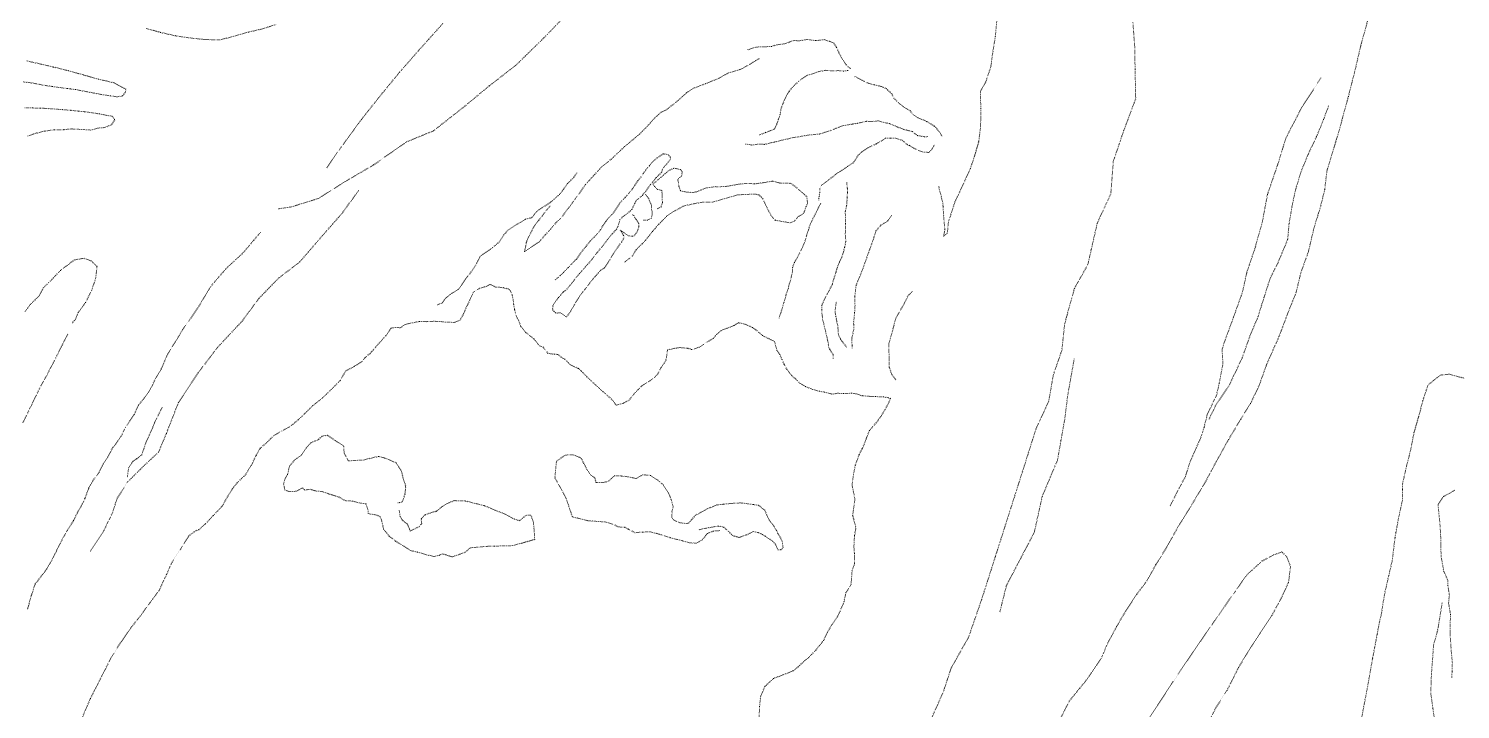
# Model space of a CAD drawing. Extents: x 682410 to 689460, y 7661803 to 7669124.
# Drawn here: x 685195.7 to 685612.5, y 7664914.5 to 7665112.6 of the extents above; entities that cross this region are included whole.
import ezdxf

# ---------------------------------------------------------------- set-up
doc = ezdxf.new("R2010")
doc.units = 0
doc.header["$MEASUREMENT"] = 0
doc.linetypes.add('DOT', pattern=[0.25, 0, -0.25])
doc.layers.add('02 TOE_Line', color=1, linetype='DOT', lineweight=20)

msp = doc.modelspace()

# ---------------------------------------------------------------- linework, layer by layer
at = {"layer": '02 TOE_Line'}
for points in [[(685495.46, 7664910.65, 4163.35), (685498.63, 7664916.93, 4163.14), (685503.72, 7664923.18, 4162.58), (685508, 7664929.46, 4162.13), (685509.69, 7664933.54, 4162.05), (685512.41, 7664938.62, 4161.7), (685514.9, 7664942.89, 4161.44), (685518.31, 7664948.06, 4161.14), (685521.22, 7664951.9, 4160.89), (685523.84, 7664956.67, 4160.46), (685526.69, 7664961.2, 4160.3), (685530.3, 7664967.63, 4160.15), (685534.19, 7664973.93, 4159.83), (685538.22, 7664980.61, 4159.46), (685541.38, 7664986.57, 4159.26), (685545.02, 7664993.08, 4159.03), (685548.56, 7664998.98, 4158.96), (685551.37, 7665003.51, 4158.84), (685553.86, 7665008.67, 4158.84), (685556.07, 7665014.88, 4158.86), (685559.73, 7665023.11, 4158.74), (685562.58, 7665030.71, 4158.8), (685564.61, 7665035.67, 4158.77), (685566.09, 7665041.77, 4158.86), (685568.21, 7665047.6, 4158.93), (685569.87, 7665054.67, 4159.01), (685571.79, 7665060.9, 4159.12), (685572.98, 7665065.76, 4159.26), (685573.62, 7665071.27, 4159.33), (685574.75, 7665074.86, 4159.33), (685577.26, 7665083.28, 4159.42), (685579.86, 7665092.86, 4159.5), (685581.67, 7665099.91, 4159.57), (685583.43, 7665107.46, 4159.68), (685587.41, 7665122.06, 4159.79)], [(685229.95, 7665112.66, 4190.45), (685234.15, 7665111.49, 4190.16), (685238.46, 7665110.5, 4189.88), (685242.71, 7665109.88, 4189.54), (685247.07, 7665109.41, 4189.11), (685251.41, 7665109.32, 4188.85), (685255.48, 7665110.37, 4188.46), (685259.7, 7665111.58, 4188.07), (685263.73, 7665112.51, 4187.74), (685267.89, 7665113.84, 4187.34)], [(685268.42, 7665060.15, 4188.67), (685272.26, 7665060.74, 4188.62), (685279.98, 7665063.14, 4188.7), (685287.86, 7665068.08, 4189.13), (685296.2, 7665072.98, 4189.62), (685305.74, 7665079.64, 4190.2), (685313.56, 7665082.86, 4190.82), (685322.69, 7665090.04, 4190.87), (685329.88, 7665095.99, 4191.11), (685337.64, 7665102.02, 4191.72), (685345.69, 7665109.89, 4191.7), (685352, 7665116.4, 4191.61)], [(685316.28, 7665114.07, 4184.67), (685309.3, 7665106.3, 4185.51), (685303.62, 7665099.81, 4185.99), (685297.67, 7665092.57, 4186.61), (685292.53, 7665086.07, 4187.23), (685289.83, 7665082.37, 4187.53), (685286.76, 7665078.23, 4187.56), (685282.44, 7665071.96, 4188.08)], [(685517.16, 7665114.33, 4185.69), (685517.66, 7665107.41, 4185.41), (685517.79, 7665100.57, 4184.88), (685517.96, 7665092.19, 4184.3), (685514.45, 7665082.82, 4185.06), (685511.44, 7665073.95, 4184.76), (685510.72, 7665064.56, 4184.54), (685506.74, 7665055.88, 4185.02), (685504.02, 7665043.92, 4184.46), (685500.11, 7665036.96, 4184.63), (685497.28, 7665026.69, 4183.65), (685496.47, 7665019.02, 4183.43), (685493.97, 7665011.78, 4182.82), (685492.65, 7665004.16, 4182.54), (685488.94, 7664996.15, 4182.64), (685485.51, 7664985.29, 4182.81), (685480.68, 7664970.16, 4182.54), (685477.13, 7664959.02, 4182.89), (685473.15, 7664946.6, 4183), (685469.33, 7664935.54, 4183.98), (685464.24, 7664926.53, 4183.64), (685461.95, 7664919.56, 4182.95), (685457.4, 7664909.44, 4183.04)], [(685477.51, 7665114.72, 4211.11), (685477.09, 7665110.3, 4210.68), (685476.2, 7665104.65, 4210.89), (685475.82, 7665101.6, 4210.98), (685474.29, 7665097.02, 4210.97), (685472.76, 7665094.36, 4211.48), (685472.87, 7665089.33, 4211.58), (685472.82, 7665083.98, 4211.25), (685472.26, 7665079.68, 4211.23), (685471, 7665075.34, 4211.11), (685469.81, 7665071.77, 4210.98), (685465.31, 7665062.05, 4211.78), (685463.44, 7665056.32, 4211.72), (685463.14, 7665053.14, 4210.94), (685462.05, 7665052.21, 4211.35), (685462.42, 7665054.12, 4210.77), (685462.09, 7665057.64, 4211.76), (685461.83, 7665061.84, 4211.74), (685460.62, 7665066.63, 4212.38)], [(685405.09, 7665106.46, 4213.3), (685407.48, 7665107.22, 4213.62), (685410.08, 7665107.32, 4213.39), (685411.96, 7665107.4, 4213.19), (685413.29, 7665107.84, 4213.21), (685416.03, 7665108.23, 4213.23), (685417.15, 7665108.69, 4213.63), (685418.41, 7665109.13, 4213.9), (685420.06, 7665109.04, 4213.66), (685422.21, 7665109.44, 4213.25), (685424.82, 7665109.09, 4211.81), (685427.29, 7665109.4, 4211.83), (685428.71, 7665108.93, 4211.99), (685430.02, 7665108.43, 4212.58), (685430.91, 7665107.08, 4213.15), (685431.58, 7665105.57, 4213.39), (685432.27, 7665104.24, 4213.16), (685433.69, 7665102.04, 4212.15), (685434.54, 7665101.21, 4212.1), (685435.14, 7665100.89, 4212.16)], [(685194.19, 7665097.09, 4193.39), (685196.34, 7665096.84, 4193.16), (685198.43, 7665096.45, 4193), (685200.53, 7665096.05, 4192.84), (685202.7, 7665095.74, 4192.64), (685204.88, 7665095.43, 4192.43), (685207.17, 7665095.14, 4192.21), (685209.47, 7665094.85, 4191.99), (685211.51, 7665094.46, 4191.76), (685213.55, 7665094.06, 4191.53), (685215.58, 7665093.68, 4191.24), (685217.62, 7665093.3, 4190.95), (685219.6, 7665093.03, 4190.71), (685221.58, 7665092.76, 4190.48), (685223.04, 7665093.01, 4190.44), (685223.82, 7665093.98, 4190.49), (685224.05, 7665094.98, 4190.34), (685223.16, 7665095.43, 4190.41), (685222.23, 7665095.93, 4190.48), (685220.41, 7665096.87, 4190.62), (685218.23, 7665097.38, 4190.75), (685216.04, 7665097.89, 4190.88), (685213.87, 7665098.5, 4191), (685211.7, 7665099.11, 4191.12), (685209.46, 7665099.73, 4191.23), (685207.22, 7665100.36, 4191.35), (685205.11, 7665100.89, 4191.4), (685202.99, 7665101.42, 4191.45), (685200.98, 7665101.88, 4191.5), (685198.97, 7665102.35, 4191.55), (685196.99, 7665102.79, 4191.52), (685195.02, 7665103.24, 4191.49)], [(685347.54, 7665060.98, 4213.61), (685346.2, 7665059.42, 4213.45), (685345.17, 7665058.05, 4213.33), (685344.11, 7665056.72, 4213.02), (685342.83, 7665055.02, 4212.71), (685341.86, 7665053.13, 4212.32), (685341.03, 7665051.65, 4212.09), (685340.59, 7665050.31, 4211.89), (685340.22, 7665048.28, 4211.92), (685340.02, 7665047.65, 4211.9), (685344.38, 7665050.6, 4212.41), (685346.09, 7665052.57, 4212.84), (685348.25, 7665054.9, 4213.18), (685349.14, 7665056.07, 4213.23), (685350.69, 7665057.5, 4213.32), (685354.85, 7665063.05, 4213.5), (685357.84, 7665067.24, 4213.49), (685360.59, 7665070.28, 4213.73), (685362.49, 7665072.33, 4214.07), (685365.34, 7665074.63, 4214.29), (685369.16, 7665078.25, 4214.2), (685371.88, 7665080.48, 4214.28), (685373.56, 7665081.93, 4214.47), (685375.84, 7665084.22, 4214.71), (685377.94, 7665086.55, 4214.86), (685379.82, 7665088.28, 4214.96), (685381.3, 7665088.94, 4215.43), (685384.25, 7665091.26, 4215.21), (685387.23, 7665093.91, 4214.8), (685389.35, 7665095.28, 4214.85), (685392.87, 7665096.61, 4214.84), (685396.09, 7665097.89, 4214.82), (685399.47, 7665099.71, 4214.61), (685401.84, 7665100.4, 4214.59), (685403.51, 7665100.98, 4214.62), (685405.12, 7665101.93, 4214.51), (685407.37, 7665103.29, 4214.45), (685408.57, 7665104, 4214.54)], [(685408.46, 7665081.67, 4215.76), (685410.33, 7665082.4, 4215.77), (685411.78, 7665082.95, 4215.7), (685412.89, 7665083.42, 4215.63), (685413.53, 7665084.93, 4215.55), (685413.91, 7665086.06, 4215.45), (685414.45, 7665087.63, 4215.47), (685414.76, 7665089.42, 4215.38), (685415.34, 7665090.91, 4215.46), (685416.3, 7665093.02, 4215.47), (685417.13, 7665094.42, 4215.39), (685418.3, 7665095.8, 4215.32), (685419.87, 7665097.26, 4215.28), (685421.29, 7665098.29, 4215.19), (685422.47, 7665099.04, 4215.06), (685424.52, 7665099.67, 4214.82), (685425.53, 7665100.05, 4214.73), (685427.6, 7665100.46, 4214.64), (685429.34, 7665100.33, 4214.25), (685431.38, 7665100.37, 4213.92), (685432.91, 7665100.23, 4213.26), (685434.18, 7665100.43, 4212.57), (685434.5, 7665100.32, 4212.49)], [(685436.25, 7665098.64, 4213.21), (685440.07, 7665096.69, 4213.09), (685441.95, 7665096.22, 4212.32), (685443.96, 7665095.75, 4211.85), (685445.35, 7665095.13, 4212.02), (685446.95, 7665093.63, 4212.43), (685447.6, 7665092.33, 4213.05), (685449.13, 7665090.79, 4214.05), (685450.37, 7665089.84, 4213.87), (685452.34, 7665088.68, 4213.81), (685453.2, 7665087.54, 4214.12), (685454.67, 7665086.59, 4213.99), (685456.06, 7665086.06, 4213.52), (685457.13, 7665085.56, 4213.39), (685459.44, 7665084.18, 4212.91), (685460.09, 7665083.45, 4213.24), (685461.09, 7665082.12, 4213.18), (685461.65, 7665081.17, 4213.19)], [(685571.86, 7665098.24, 4161.33), (685566.31, 7665089.7, 4161.57), (685561.67, 7665080.75, 4162.01), (685559.31, 7665073.09, 4161.76), (685556.31, 7665064.34, 4161.08), (685554.85, 7665056.49, 4160.83), (685552.72, 7665048.83, 4160.54), (685550.24, 7665041.48, 4160.17), (685549.08, 7665036.07, 4159.89), (685546.39, 7665028.5, 4159.76), (685543.97, 7665021.93, 4160.27), (685543.11, 7665019.33, 4160.55), (685543.34, 7665015.01, 4159.93), (685542.25, 7665009.32, 4159.74), (685541.49, 7665005.96, 4159.08), (685538.8, 7665000.33, 4159.66), (685537.84, 7664996.5, 4160.35), (685536.96, 7664993.72, 4160.61), (685533.77, 7664986.49, 4161.22), (685532.41, 7664982.22, 4162.03), (685530.42, 7664978.53, 4162.09), (685527.97, 7664973.69, 4162.11)], [(685194.64, 7665089.53, 4193.32), (685196.93, 7665089.5, 4193.12), (685199.21, 7665089.47, 4192.92), (685201.3, 7665089.33, 4192.72), (685203.38, 7665089.2, 4192.51), (685205.68, 7665089.01, 4192.25), (685207.98, 7665088.82, 4191.99), (685210.2, 7665088.59, 4191.69), (685212.41, 7665088.37, 4191.39), (685214.4, 7665088.07, 4191.11), (685216.39, 7665087.77, 4190.83), (685218.42, 7665087.37, 4190.52), (685220.14, 7665087.1, 4190.21), (685220.81, 7665086.03, 4190.1), (685219.85, 7665084.63, 4190.12), (685217.87, 7665083.8, 4189.97), (685215.89, 7665083.66, 4189.99), (685213.84, 7665083.08, 4190), (685211.68, 7665083.22, 4190.23), (685209.91, 7665083.31, 4190.18), (685208.14, 7665083.4, 4190.13), (685205.84, 7665083.18, 4190.17), (685203.28, 7665083.17, 4190.34), (685200.57, 7665082.81, 4190.42), (685197.95, 7665082.17, 4190.46), (685195.28, 7665081.3, 4190.55)], [(685574.11, 7665090.15, 4160.07), (685572.64, 7665086.13, 4159.94), (685570.57, 7665081.13, 4160.09), (685568.15, 7665076, 4160.22), (685565.91, 7665070.57, 4160.51), (685564.45, 7665065.53, 4160.41), (685563.58, 7665061.55, 4159.65), (685562.61, 7665055.92, 4159.58), (685562.19, 7665051.22, 4159.63), (685559.32, 7665044.38, 4159.42), (685557.13, 7665040.01, 4159.58), (685555.27, 7665034.24, 4159.58), (685553.54, 7665028.69, 4159.29), (685551.38, 7665023.61, 4159.36), (685548.9, 7665016.71, 4159.45), (685545.09, 7665008.63, 4160.03), (685541.3, 7665003.15, 4159.07), (685539.32, 7664998.91, 4159.75)], [(685404.38, 7665079.01, 4215.7), (685406.16, 7665078.73, 4215.7), (685407.98, 7665078.95, 4215.58), (685409.94, 7665078.92, 4215.53), (685412.84, 7665079.6, 4215.72), (685415.11, 7665080.15, 4215.98), (685418.24, 7665080.88, 4216.24), (685419.94, 7665081.13, 4216.53), (685422.67, 7665081.63, 4216.72), (685426.02, 7665081.94, 4216.97), (685427.61, 7665082.48, 4217.07), (685428.59, 7665082.72, 4217.09), (685430.69, 7665083.56, 4217.11), (685432.59, 7665084.3, 4217.18), (685435.5, 7665084.83, 4217.24), (685437.12, 7665085.06, 4217.12), (685439.71, 7665085.65, 4216.96), (685441.04, 7665085.52, 4216.82), (685442.99, 7665085.76, 4216.65), (685445.07, 7665085.21, 4216.32), (685446.3, 7665084.96, 4215.98), (685448.72, 7665083.93, 4215.54), (685450.45, 7665083.28, 4215.38), (685452.97, 7665082.61, 4215.03), (685454.47, 7665081.45, 4214.62), (685455.39, 7665081.34, 4214.39), (685456.58, 7665081.06, 4214.34), (685457.55, 7665081.21, 4214.28)], [(685459.43, 7665078.92, 4213.86), (685458.75, 7665077.62, 4214.01), (685457.76, 7665076.57, 4214.03), (685456.01, 7665076.7, 4214.21), (685454.7, 7665077.1, 4214.46), (685453.42, 7665077.85, 4214.68), (685451.99, 7665078.61, 4214.96), (685451.41, 7665078.86, 4215.13), (685450.05, 7665080.07, 4215.49), (685448.04, 7665080.72, 4215.73), (685445.11, 7665080.73, 4216.26), (685443.82, 7665079.85, 4216.45), (685442.45, 7665079.04, 4216.49), (685440.28, 7665078.05, 4216.75), (685438.03, 7665076.58, 4216.77), (685437.04, 7665075.58, 4217.18), (685436.41, 7665074.43, 4217.39), (685435.7, 7665073.54, 4217.2), (685434.05, 7665072.5, 4216.95), (685432.93, 7665071.63, 4216.96), (685431.25, 7665070.67, 4216.99), (685429.34, 7665069.13, 4216.83), (685428.51, 7665068.54, 4216.81), (685427.63, 7665067.88, 4216.79), (685426.71, 7665067.2, 4216.85), (685426.03, 7665066.09, 4217.01), (685426.02, 7665064.89, 4217.43), (685425.79, 7665063.74, 4217.28), (685425.75, 7665063.12, 4217.2), (685425.73, 7665062.44, 4217.19)], [(685349.03, 7665039.53, 4210.55), (685350.58, 7665040.82, 4210.72), (685351.47, 7665041.72, 4210.83), (685352.84, 7665043.12, 4210.97), (685353.51, 7665043.84, 4211.15), (685354.59, 7665044.98, 4211.32), (685355.21, 7665045.54, 4211.45), (685356.63, 7665047.59, 4211.71), (685358.03, 7665049.31, 4211.98), (685359.23, 7665050.84, 4212.1), (685360.3, 7665051.91, 4212.32), (685361.46, 7665053.13, 4212.51), (685362.24, 7665054.19, 4212.59), (685362.88, 7665055.25, 4212.72), (685363.72, 7665056.51, 4212.82), (685364.41, 7665057.4, 4212.86), (685365.89, 7665058.9, 4212.99), (685367.83, 7665061.87, 4213.19), (685369.39, 7665063.54, 4213.32), (685370.33, 7665064.53, 4213.44), (685371.52, 7665066.02, 4213.43), (685372.19, 7665067.05, 4213.53), (685373.05, 7665068.28, 4213.63), (685374.09, 7665069.62, 4213.62), (685374.63, 7665070.47, 4213.69), (685375.42, 7665071.54, 4213.75), (685376.44, 7665072.72, 4213.76), (685377.49, 7665074, 4213.84), (685378.83, 7665075.11, 4213.97), (685380.5, 7665076.19, 4214.07), (685381.85, 7665075.89, 4214.19), (685382.4, 7665075.4, 4214.25), (685382.57, 7665074.73, 4214.25), (685381.94, 7665073.8, 4214.21), (685380.18, 7665071.71, 4214.36), (685380.03, 7665070.84, 4214.4), (685378.38, 7665069.23, 4214.48), (685377.5, 7665068.11, 4214.5), (685376.67, 7665067.1, 4214.37), (685375.34, 7665065.3, 4214.21), (685374.36, 7665064.08, 4214.18), (685372.43, 7665062.42, 4213.93), (685372.13, 7665061.66, 4213.81), (685371.29, 7665059.94, 4213.35), (685370.26, 7665059.01, 4213.19), (685368.59, 7665057.81, 4213.51), (685367.83, 7665056.92, 4213.55), (685367.25, 7665054.99, 4212.89), (685366.84, 7665054.23, 4212.69), (685365.57, 7665052.83, 4212.56), (685364.94, 7665052.2, 4212.5), (685362.98, 7665049.54, 4212.18), (685361.2, 7665047.44, 4211.82), (685360.16, 7665046.09, 4211.65), (685359.08, 7665044.7, 4211.37), (685357.92, 7665043.44, 4211.26), (685357.08, 7665042.44, 4211.12), (685356, 7665041.23, 4210.96), (685355.14, 7665040.2, 4210.86), (685354.02, 7665038.77, 4210.68), (685352.33, 7665036.71, 4210.45), (685351.42, 7665036.03, 4210.41), (685349.92, 7665034.31, 4210.41), (685348.36, 7665032.07, 4210.59), (685348.23, 7665030.73, 4210.59), (685349.2, 7665029.81, 4210.7), (685350.53, 7665029.92, 4210.42), (685351.11, 7665029.54, 4210.35), (685352.24, 7665028.69, 4210.47), (685353.23, 7665029.91, 4210.41), (685354.76, 7665032.57, 4210.2), (685356.2, 7665034.89, 4210.37), (685357.62, 7665036.68, 4210.55), (685359.64, 7665039.3, 4210.87), (685360.69, 7665040.54, 4211.05), (685362.35, 7665042.4, 4211.3), (685363.39, 7665042.96, 4211.59), (685364.9, 7665045.36, 4211.8), (685366.02, 7665047.3, 4211.98), (685367.63, 7665049.6, 4212.22), (685368.32, 7665050.42, 4212.32), (685369.11, 7665051.97, 4212.5), (685368.85, 7665052.39, 4212.55), (685368.27, 7665053.56, 4212.64), (685367.93, 7665053.94, 4212.67), (685370.27, 7665052.28, 4213.05), (685371.54, 7665052.21, 4213.51), (685371.85, 7665052.19, 4213.58), (685372.86, 7665053.49, 4213.61), (685373.37, 7665055, 4213.28), (685373.34, 7665055.86, 4213.15), (685373.02, 7665056.37, 4213.11), (685372.53, 7665057.08, 4213.09), (685371.9, 7665058.13, 4213.1), (685371.85, 7665058.25, 4213.09), (685371.24, 7665058.48, 4213.1)], [(685378.75, 7665060.19, 4214.3), (685379.77, 7665060.62, 4214.62), (685380.24, 7665061.97, 4214.67), (685380.1, 7665063.32, 4214.73), (685380.12, 7665064.58, 4214.52), (685380.02, 7665065.53, 4214.4), (685378.76, 7665065.83, 4215.02), (685377.92, 7665066.69, 4214.68), (685377.48, 7665067.36, 4214.49), (685381.01, 7665070.4, 4214.56), (685382.05, 7665071.27, 4214.47), (685383.56, 7665072.02, 4214.68), (685385.49, 7665071.57, 4214.69), (685385.98, 7665070.78, 4214.47), (685385.77, 7665069.68, 4214.46), (685384.67, 7665068.81, 4214.45), (685385.03, 7665066.6, 4214.24), (685385.48, 7665065.4, 4214.02), (685387.1, 7665065.03, 4214.14), (685389.11, 7665064.9, 4214.23), (685390.43, 7665065.19, 4214.22), (685392.66, 7665066.19, 4214.17), (685395.57, 7665066.61, 4214.3), (685397.05, 7665066.59, 4214.32), (685399.37, 7665066.74, 4214.41), (685401.91, 7665067.25, 4214.55), (685404.37, 7665067.54, 4214.6), (685405.46, 7665067.54, 4214.69), (685407.13, 7665067.43, 4214.97), (685410.1, 7665067.84, 4215.03), (685412.3, 7665068.24, 4215.24), (685414.53, 7665067.62, 4215.32), (685416.26, 7665067.66, 4215.72), (685417.6, 7665067.56, 4215.86), (685419.05, 7665066.46, 4216.35), (685422.2, 7665063.75, 4216.8), (685422.47, 7665061.68, 4216.32), (685422.01, 7665060.8, 4216.06), (685421.3, 7665058.82, 4216.1), (685419.75, 7665057.88, 4215.61), (685418.63, 7665056.57, 4215.45), (685417.39, 7665056.08, 4215.36), (685412.99, 7665056.84, 4214.95), (685411.81, 7665058.25, 4214.85), (685410.49, 7665060.75, 4215.17), (685409.79, 7665062.32, 4215.31), (685409.4, 7665063.13, 4215.42), (685408.38, 7665064.16, 4215.58), (685407.39, 7665064.46, 4215.55), (685402.2, 7665064.24, 4215.2), (685394.75, 7665062.1, 4214.53), (685392.3, 7665062.12, 4214.46), (685390.58, 7665061.87, 4214.29), (685388.75, 7665061.51, 4214.12), (685387.05, 7665061.12, 4214.14), (685386.28, 7665060.92, 4214.14), (685383.56, 7665059.4, 4213.79), (685381.36, 7665057.95, 4213.78), (685380.49, 7665057.02, 4213.65), (685379.05, 7665055.57, 4213.56), (685378.05, 7665054.46, 4213.43), (685377.28, 7665053.54, 4213.33), (685376.05, 7665051.96, 4213.3), (685375.22, 7665050.94, 4213.24), (685374.26, 7665049.95, 4213.17), (685373.42, 7665049.14, 4213.09), (685372.55, 7665048.21, 4212.96), (685371.99, 7665047.33, 4212.8), (685371.51, 7665046.44, 4212.71), (685369.1, 7665044.56, 4212.56)], [(685355.32, 7665070.59, 4214.59), (685354.4, 7665069.32, 4214.77), (685352.51, 7665067.43, 4214.37), (685351.41, 7665065.85, 4214.37), (685350.26, 7665064.37, 4214.08), (685348.54, 7665062.82, 4214.07), (685347.51, 7665061.96, 4213.9), (685345.39, 7665060.62, 4213.63), (685343.61, 7665059.38, 4213.79), (685342.18, 7665057.58, 4213.27), (685340.35, 7665057.14, 4213.85), (685337.34, 7665055.33, 4213.74), (685335.29, 7665053.98, 4213.77), (685334.09, 7665052.62, 4213.43), (685332.67, 7665050.49, 4213.15), (685330.69, 7665048.82, 4212.87), (685327.2, 7665046.39, 4212.6), (685325.93, 7665043.88, 4212.43), (685324.53, 7665041.81, 4212.03), (685322.86, 7665039.67, 4211.55), (685320.88, 7665036.77, 4211.19), (685318.82, 7665035.54, 4211.04), (685317.08, 7665034.12, 4210.99), (685316.09, 7665032.75, 4211.08), (685314.68, 7665032.23, 4211.55)], [(685429.95, 7665016.64, 4213.14), (685429.85, 7665017.89, 4213.01), (685429.36, 7665018.53, 4212.91), (685428.93, 7665019.29, 4212.74), (685428.53, 7665019.94, 4212.7), (685428.51, 7665020.82, 4212.68), (685428.29, 7665021.93, 4212.72), (685427.95, 7665023.3, 4212.76), (685427.5, 7665025.38, 4212.77), (685427.16, 7665026.67, 4212.9), (685426.84, 7665028.09, 4213.11), (685426.67, 7665029.38, 4213.34), (685426.58, 7665030.88, 4213.56), (685426.58, 7665032.09, 4213.77), (685427.46, 7665033.99, 4214.07), (685427.75, 7665034.59, 4214.2), (685429.65, 7665038.13, 4215.22), (685429.91, 7665039.23, 4215.35), (685430.71, 7665041.7, 4215.61), (685431.14, 7665043.22, 4216.06), (685431.76, 7665044.7, 4216.07), (685432.42, 7665046.08, 4216.32), (685432.95, 7665047.77, 4216.69), (685433.23, 7665048.88, 4216.79), (685433.58, 7665050.68, 4217.01), (685433.43, 7665052.91, 4217.19), (685433.49, 7665053.99, 4217.31), (685433.49, 7665056.02, 4217.38), (685433.43, 7665059.35, 4217.8), (685433.84, 7665061.22, 4218.04), (685433.9, 7665062.23, 4218.14), (685433.98, 7665063.44, 4218.27), (685434.06, 7665064.86, 4218.31), (685434.03, 7665066.06, 4218.39), (685433.84, 7665067.95, 4218.73)], [(685291.81, 7665065.53, 4190.61), (685286.91, 7665058.81, 4191.06), (685280.02, 7665050.95, 4191.91), (685274.6, 7665044.65, 4192.71), (685268.53, 7665040.04, 4192.82), (685262.73, 7665034.06, 4192.18), (685257.83, 7665027.44, 4192.55), (685250.68, 7665019.81, 4192.68), (685245.04, 7665012.4, 4193.27), (685239.29, 7665003.68, 4193.79), (685235.81, 7664994.78, 4194.46), (685233.53, 7664989.33, 4195.45), (685229.14, 7664985.26, 4196.05), (685224.64, 7664980.77, 4196.12), (685221.51, 7664976, 4197.9), (685220.14, 7664971.72, 4197.11), (685217.58, 7664966.41, 4196.72), (685213.59, 7664960.43, 4196.41)], [(685374.58, 7665056.82, 4213.18), (685375.29, 7665056.81, 4213.4), (685375.84, 7665056.86, 4213.62), (685376.93, 7665057.36, 4214.06), (685377.21, 7665058.36, 4214.27), (685377.21, 7665059.32, 4214.4), (685377.03, 7665060.07, 4214.49), (685377.03, 7665061.19, 4214.39), (685376.8, 7665061.65, 4214.42), (685376.24, 7665063.07, 4214.35), (685375.61, 7665063.94, 4214.08), (685375.3, 7665064.31, 4213.99)], [(685414.17, 7665028.36, 4210.86), (685414.95, 7665030.81, 4211.43), (685415.6, 7665033.02, 4211.86), (685416.26, 7665035.36, 4212.33), (685416.86, 7665037.09, 4212.66), (685417.14, 7665038.34, 4212.88), (685417.55, 7665039.71, 4213.24), (685418.05, 7665041.84, 4213.52), (685418.08, 7665043.11, 4213.65), (685418.6, 7665044.51, 4213.98), (685419.99, 7665046.97, 4214.71), (685421.18, 7665049.42, 4215.23), (685421.82, 7665051.09, 4215.54), (685422.21, 7665052.56, 4215.74), (685422.74, 7665054.19, 4216), (685423.3, 7665055.87, 4216.23), (685424.38, 7665058.03, 4216.73), (685424.91, 7665059.02, 4216.88), (685425.56, 7665060.41, 4217.12), (685426.29, 7665061.69, 4217.31)], [(685435.48, 7665019.64, 4215.55), (685435.29, 7665022.31, 4215.95), (685435.9, 7665025.05, 4216.55), (685435.86, 7665027.15, 4217.05), (685436.15, 7665029.99, 4217.22), (685436.26, 7665032.05, 4217.64), (685436.19, 7665034.6, 4218.31), (685436.58, 7665037.91, 4219.12), (685438.33, 7665042.16, 4220.39), (685440.26, 7665047.57, 4220.98), (685441.58, 7665051.24, 4221.35), (685442.34, 7665053.73, 4221.32), (685443.82, 7665055.45, 4221.27), (685445.85, 7665056.67, 4220.61), (685447, 7665058.31, 4220.58)], [(685263.18, 7665053.3, 4189.21), (685258.1, 7665047.29, 4189.78), (685253.24, 7665042.81, 4190.18), (685248.78, 7665037.65, 4190.24), (685245.18, 7665031.63, 4190.6), (685240.54, 7665024.92, 4191.05), (685236.18, 7665017.84, 4191.65), (685234.3, 7665013.49, 4192.48), (685232.66, 7665010.75, 4192.7), (685230.99, 7665007.33, 4192.96), (685229.15, 7665004.79, 4193.23), (685227.67, 7665003, 4193.35), (685226.45, 7665000.29, 4193.68), (685225.21, 7664998.5, 4193.84), (685223.93, 7664996.6, 4194.05), (685222.61, 7664993.88, 4194.28), (685220.8, 7664991.34, 4194.22), (685220.16, 7664990.61, 4194.41), (685218.73, 7664987.86, 4194.62), (685217.56, 7664986.18, 4194.65), (685216.24, 7664983.54, 4194.85), (685214.33, 7664980.89, 4195), (685213.23, 7664978.9, 4195.17), (685212.07, 7664975.74, 4195.3), (685211.08, 7664973.77, 4195.4), (685209.91, 7664971.73, 4195.49), (685208.78, 7664969.36, 4195.6), (685207.01, 7664966.63, 4195.73), (685205.12, 7664963.21, 4195.9), (685203.8, 7664960.58, 4196.02), (685202.49, 7664957.93, 4196.14), (685200.94, 7664955.27, 4196.27), (685197.6, 7664950.93, 4195.72), (685196.5, 7664947.55, 4196.19), (685195.36, 7664943.48, 4196.53)], [(685194.69, 7665030.27, 4191.17), (685196.27, 7665032.38, 4191.05), (685198.81, 7665034.86, 4191.14), (685200.01, 7665037.19, 4190.96), (685202.28, 7665039.37, 4191.15), (685204.98, 7665042.24, 4191.15), (685209.02, 7665045.28, 4190.96), (685211.78, 7665045.77, 4190.88), (685213.95, 7665045, 4190.97), (685215.65, 7665043.4, 4190.97), (685215.22, 7665039.85, 4191.29), (685214.09, 7665036.46, 4191.18), (685212.3, 7665032.9, 4191.37), (685210.06, 7665029.85, 4191.69), (685209.41, 7665028.03, 4191.73), (685208.31, 7665026.86, 4192.35)], [(685247.23, 7664968.5, 4208.22), (685249.51, 7664970.97, 4208.19), (685252.01, 7664973.56, 4208.98), (685253.52, 7664976.24, 4208.92), (685255.07, 7664978.71, 4208.55), (685256.47, 7664980.48, 4208.61), (685258.79, 7664982.7, 4208.55), (685260.5, 7664985.44, 4208.88), (685261.97, 7664988.49, 4208.7), (685263.14, 7664990.5, 4208.82), (685265.03, 7664992.13, 4208.98), (685266.98, 7664994.08, 4209.15), (685269.48, 7664995.56, 4209.57), (685271.92, 7664996.87, 4209.71), (685274.31, 7664998.88, 4210.05), (685276.14, 7665000.59, 4210.26), (685278.44, 7665002.89, 4210.47), (685281.06, 7665004.93, 4210.79), (685284.37, 7665008.14, 4211.02), (685286.41, 7665010.25, 4211.05), (685288.03, 7665012.98, 4211.13), (685290.57, 7665014.34, 4210.94), (685292.78, 7665015.71, 4210.78), (685293.68, 7665016.9, 4210.68), (685295.21, 7665018.16, 4210.43), (685296.82, 7665020.02, 4210.42), (685297.96, 7665021.32, 4210.39), (685299.76, 7665023.3, 4210.13), (685300.68, 7665024.65, 4210.27), (685301.26, 7665025.48, 4210.32), (685302.62, 7665025.62, 4210.19), (685303.99, 7665025.56, 4210.11), (685305.31, 7665026.51, 4210.01), (685306.23, 7665026.73, 4210.11), (685309.49, 7665027.4, 4209.87), (685311.51, 7665027.32, 4209.84), (685313.71, 7665027.44, 4209.61), (685315.46, 7665027.36, 4209.26), (685316.83, 7665027.22, 4209.23), (685319.56, 7665027.09, 4209.29), (685321.28, 7665027.72, 4209.24), (685322.35, 7665029.64, 4209.03), (685323.05, 7665031.4, 4208.94), (685323.58, 7665032.39, 4208.95), (685325.16, 7665035.89, 4208.88), (685327.06, 7665037.09, 4208.81), (685328.55, 7665037.42, 4208.79), (685330.07, 7665038.18, 4208.82), (685331.7, 7665037.35, 4208.87), (685332.68, 7665037.33, 4208.88), (685333.91, 7665037.2, 4208.74), (685335.28, 7665036.85, 4208.62), (685335.86, 7665036.53, 4208.55), (685336.42, 7665035.24, 4208.5), (685336.74, 7665033.86, 4208.47), (685336.91, 7665032.29, 4208.57), (685337.18, 7665030.91, 4208.59), (685337.71, 7665028.87, 4208.67), (685338.49, 7665027.31, 4208.76), (685339.02, 7665025.89, 4208.72), (685340.46, 7665024.16, 4208.81), (685342.77, 7665022.35, 4208.86), (685344.36, 7665020.32, 4208.95), (685345.52, 7665019.91, 4208.97), (685346.86, 7665018.09, 4209.07), (685348.82, 7665017.86, 4208.93), (685349.83, 7665017.78, 4208.91), (685351.02, 7665016.75, 4208.95), (685351.82, 7665016.41, 4208.91), (685352.76, 7665015.45, 4208.88), (685353.38, 7665014.77, 4208.85), (685355.81, 7665013.69, 4208.69), (685356.68, 7665012.91, 4208.55), (685358.23, 7665011.25, 4208.52), (685359.21, 7665010.33, 4208.41), (685361.96, 7665007.81, 4208.3), (685364.08, 7665005.91, 4208.38), (685365.3, 7665004.89, 4208.41), (685366.78, 7665003, 4208.53), (685368.86, 7665003.62, 4208.46), (685370.51, 7665004.49, 4208.3), (685371.84, 7665006.22, 4207.9), (685373.19, 7665007.63, 4207.7), (685374.13, 7665008.58, 4207.69), (685376.16, 7665009.84, 4207.59), (685378.13, 7665011.28, 4207.55), (685379.01, 7665012.34, 4207.5), (685379.8, 7665014.02, 4207.44), (685380.7, 7665015.28, 4207.44), (685381.23, 7665016.1, 4207.39), (685381.46, 7665017.46, 4207.3), (685381.7, 7665019.11, 4207.21), (685384.18, 7665019.65, 4207.36), (685385.34, 7665019.79, 4207.45), (685387.57, 7665019.58, 4207.59), (685388.77, 7665019.21, 4207.42), (685390.92, 7665019.88, 4207.46), (685392.21, 7665020.76, 4207.3), (685393.39, 7665021.51, 4207.26), (685395.01, 7665022.47, 4207.34), (685396.03, 7665023.66, 4207.36), (685397.55, 7665024.95, 4207.37), (685398.93, 7665025.37, 4207.51), (685401.1, 7665026.22, 4207.56), (685402.34, 7665027.03, 4207.65), (685404.36, 7665026.55, 4207.75), (685406.42, 7665025.63, 4207.88), (685407.4, 7665024.96, 4207.91), (685409.34, 7665023.3, 4207.72), (685411.24, 7665022.31, 4207.7), (685412.83, 7665021.61, 4207.69), (685413, 7665020.85, 4207.59), (685413.55, 7665019.02, 4207.47), (685414.36, 7665017.73, 4207.37), (685415.01, 7665016.29, 4207.36), (685415.66, 7665014.84, 4207.31), (685416.47, 7665013.38, 4207.24), (685417.92, 7665011.52, 4207.37), (685418.93, 7665010.68, 4207.49), (685420.27, 7665009.34, 4207.51), (685421.89, 7665008.44, 4207.66), (685424.01, 7665007.59, 4207.88), (685425.93, 7665007.08, 4207.91), (685427.4, 7665006.8, 4207.83), (685429.76, 7665006.21, 4207.79), (685431.04, 7665006.49, 4207.72), (685433.04, 7665006.41, 4207.74), (685435.34, 7665006.49, 4207.68), (685436.55, 7665006.33, 4207.66), (685438.4, 7665005.76, 4207.81), (685440.63, 7665005.59, 4207.8), (685442.24, 7665005.53, 4207.72), (685444.56, 7665005.43, 4207.63), (685446.05, 7665005.19, 4207.55), (685446.63, 7665004.94, 4207.54), (685445.92, 7665003.43, 4207.58), (685444.95, 7665001.67, 4207.53), (685443.94, 7664999.97, 4207.6), (685443.07, 7664998.75, 4207.72), (685442.6, 7664998.11, 4207.72), (685440.44, 7664995.62, 4207.89), (685439.58, 7664993.46, 4208.29), (685438.99, 7664991.8, 4208.08), (685438.33, 7664990.36, 4208.09), (685437.44, 7664988.61, 4208.12), (685436.32, 7664985.47, 4207.99), (685435.8, 7664982.75, 4208.04), (685435.39, 7664979.73, 4207.95), (685436.24, 7664975.7, 4207.71), (685435.83, 7664972.86, 4207.8), (685435.57, 7664970.94, 4207.68), (685435.95, 7664969.63, 4207.6), (685436.53, 7664967.25, 4207.74), (685436.1, 7664965.03, 4207.48), (685435.94, 7664961.76, 4207.26), (685436.09, 7664959.84, 4207.08), (685436.08, 7664956.81, 4206.96), (685435.39, 7664954.79, 4206.79), (685435.25, 7664952.72, 4206.94), (685435.14, 7664950.91, 4206.78), (685433.6, 7664948.41, 4206.35), (685433.05, 7664945.77, 4206.26), (685431.9, 7664943.1, 4206.26), (685431.12, 7664941.41, 4206.33), (685429.56, 7664939.17, 4206.41), (685428.22, 7664936.97, 4206.36), (685427.12, 7664934.58, 4206.38), (685424.79, 7664931.7, 4206.37), (685422.72, 7664929.55, 4206.29), (685421.61, 7664928.69, 4206.23), (685419.72, 7664926.89, 4206.4), (685418.19, 7664925.7, 4206.39), (685415.55, 7664924.66, 4206.41), (685412.5, 7664923.48, 4206.7), (685409.98, 7664921.13, 4206.66), (685408.78, 7664918.24, 4206.57), (685408.48, 7664915.31, 4206.46), (685408.35, 7664912.31, 4206.42)], [(685452.92, 7665036.08, 4212.04), (685451.64, 7665034.83, 4212.16), (685450.57, 7665032.54, 4212.18), (685448.14, 7665028.38, 4211.93), (685447.08, 7665024.33, 4211.85), (685446.07, 7665020.77, 4211.64), (685446.1, 7665019.03, 4212.04), (685446.23, 7665016.62, 4211.63), (685446.24, 7665013.98, 4211.42), (685447.04, 7665011.86, 4210.81), (685448.26, 7665010.24, 4210.23)], [(685433.81, 7665019.93, 4214.37), (685433.12, 7665020.78, 4214.17), (685432.51, 7665021.58, 4214.09), (685432.03, 7665022.3, 4214.03), (685431.67, 7665022.95, 4214.07), (685431.43, 7665023.65, 4214.18), (685431.36, 7665024.62, 4214.26), (685431.26, 7665026.11, 4214.27), (685431.01, 7665027.24, 4214.4), (685430.83, 7665028.03, 4214.47), (685430.69, 7665028.96, 4214.58), (685430.45, 7665030.06, 4214.75), (685430.49, 7665030.8, 4214.89), (685430.59, 7665031.58, 4215.09), (685430.78, 7665032.76, 4215.44), (685430.8, 7665033.11, 4215.53)], [(685194.03, 7664997.85, 4194.16), (685196.71, 7665003.35, 4193.61), (685198.81, 7665007.7, 4193.3), (685201.49, 7665012.64, 4192.9), (685203.72, 7665016.95, 4192.59), (685205.46, 7665020.5, 4192.29), (685207.15, 7665023.73, 4191.96)], [(685500.06, 7665016.5, 4182.95), (685498.19, 7665006, 4182.86), (685497.31, 7664999, 4182.7), (685495.19, 7664987, 4182.63), (685490.75, 7664976.5, 4182.58), (685488.44, 7664966, 4182.67), (685484.5, 7664958.5, 4182.81), (685480.31, 7664950.5, 4182.76), (685478.43, 7664942.87, 4182.48)], [(685583.39, 7664910.3, 4157.38), (685585.42, 7664920.96, 4157.45), (685586.92, 7664929.37, 4157.61), (685588.95, 7664940.11, 4157.56), (685589.43, 7664942.04, 4157.76), (685589.96, 7664945.48, 4157.81), (685590.5, 7664948.6, 4157.82), (685591.64, 7664953.49, 4157.91), (685592.63, 7664957.84, 4158.13), (685593.44, 7664964.55, 4158.03), (685594.47, 7664970.19, 4158.09), (685595.66, 7664975.64, 4158.15), (685595.66, 7664980.27, 4158.29), (685596.88, 7664985.7, 4158.42), (685597.93, 7664989.72, 4158.37), (685598.96, 7664994.97, 4158.45), (685600.36, 7664999.83, 4158.45), (685601.55, 7665004.4, 4158.46), (685603.05, 7665008.9, 4158.42), (685606.6, 7665011.76, 4158.25), (685609.17, 7665012.04, 4158.33), (685613.61, 7665010.85, 4158.06)], [(685234.62, 7665002.38, 4195.39), (685232.57, 7664998.41, 4195.81), (685231.89, 7664996.62, 4195.88), (685230.01, 7664992.53, 4195.52), (685228.66, 7664988.55, 4195.72), (685227.15, 7664987.37, 4196.13), (685226.06, 7664986.67, 4196.75), (685224.82, 7664984.77, 4196.94), (685224.46, 7664981.95, 4196.88)], [(685303.19, 7664974.58, 4213.57), (685303.82, 7664974.71, 4213.53), (685304.49, 7664974.92, 4213.42), (685305.27, 7664977.12, 4213.21), (685305.49, 7664979.43, 4213.12), (685304.79, 7664981.69, 4213.04), (685304.16, 7664984.05, 4212.57), (685302.71, 7664986.26, 4212.26), (685299.42, 7664987.65, 4212.15), (685297.54, 7664988.12, 4212), (685293.09, 7664987.07, 4211.88), (685288.77, 7664986.83, 4211.77), (685287.56, 7664989.12, 4211.57), (685287.41, 7664991.18, 4211.4), (685284.95, 7664992.73, 4211.08), (685282.7, 7664994.29, 4210.66), (685281.06, 7664993.97, 4210.42), (685280.1, 7664993.02, 4210.32), (685277.88, 7664992.08, 4210.02), (685276.23, 7664990.23, 4209.82), (685275.15, 7664988.52, 4209.59), (685273.12, 7664987.07, 4209.22), (685271.68, 7664985.29, 4208.9), (685271.09, 7664982.89, 4208.82), (685270.29, 7664981.43, 4208.66), (685269.94, 7664980.17, 4208.48), (685270.32, 7664978.29, 4208), (685271.59, 7664977.89, 4207.95), (685273.66, 7664977.97, 4207.74), (685275.42, 7664978.95, 4207.47), (685276.15, 7664978.31, 4207.39), (685277.6, 7664978.56, 4207.38), (685279.19, 7664978.08, 4207.25), (685281.27, 7664977.88, 4207.38), (685283.07, 7664977.21, 4207.32), (685286, 7664976.32, 4207.2), (685288.03, 7664975.15, 4207.2), (685289.77, 7664975.15, 4207.12), (685291.94, 7664974.58, 4207.15), (685293.9, 7664974.31, 4207.42), (685294.56, 7664972.31, 4207.19), (685294.56, 7664971.48, 4207.06), (685297.06, 7664971.04, 4207.15), (685297.99, 7664970.59, 4207.2), (685298.41, 7664969.85, 4207.36), (685299.05, 7664966.92, 4206.71), (685300.77, 7664964.82, 4206.46), (685302.61, 7664963.43, 4206.36), (685304.22, 7664962.42, 4206.35), (685307.07, 7664960.67, 4206.32), (685308.95, 7664960.28, 4206.52), (685311.54, 7664959.48, 4206.75), (685313.83, 7664958.99, 4207.03), (685315.33, 7664959.36, 4206.91), (685316.29, 7664959.76, 4206.84), (685318.12, 7664959.16, 4206.75), (685319.07, 7664958.88, 4206.86), (685322.72, 7664960.2, 4206.89), (685324.33, 7664961.53, 4206.85), (685329.15, 7664961.95, 4206.86), (685331.46, 7664962.01, 4206.88), (685336.7, 7664962.16, 4207.02), (685340.05, 7664963.1, 4207.21), (685343.03, 7664963.95, 4207.65), (685342.9, 7664966.45, 4207.96), (685342.63, 7664969.09, 4208.1), (685341.92, 7664971.02, 4208.35), (685340.53, 7664970.97, 4208.6), (685338.58, 7664969.4, 4209.03), (685337.01, 7664969.93, 4209.28), (685334.29, 7664971.39, 4209.76), (685331.41, 7664972.49, 4210.51), (685328.45, 7664973.77, 4211.22), (685325.39, 7664974.51, 4212.03), (685322.83, 7664975.16, 4212.48), (685319.62, 7664975.25, 4212.68), (685317.39, 7664974.34, 4212.86), (685316.14, 7664973.55, 4213.01), (685314.38, 7664972.15, 4213.27), (685312.67, 7664971.68, 4213.24), (685311.13, 7664971.13, 4213.36), (685309.99, 7664969.99, 4213.48), (685310.13, 7664968.68, 4213.45), (685310.17, 7664968.4, 4213.43), (685309.49, 7664968.1, 4213.49)], [(685390.89, 7664966.78, 4209.59), (685392.35, 7664967.12, 4209.39), (685394.37, 7664967.49, 4209.55), (685396.56, 7664967.86, 4209.19), (685398.08, 7664967.5, 4208.8), (685399.11, 7664966.6, 4208.1), (685400.65, 7664965.08, 4207.24), (685402.51, 7664964.53, 4206.86), (685404.82, 7664965.34, 4206.93), (685406.72, 7664966.29, 4207.05), (685408.32, 7664965.87, 4206.91), (685409.45, 7664965.34, 4206.87), (685410.25, 7664964.83, 4206.86), (685411.44, 7664964.04, 4206.85), (685412.27, 7664963.44, 4206.77), (685413.12, 7664962.58, 4206.79), (685413.77, 7664960.98, 4206.69), (685414.66, 7664960.94, 4207.01), (685415.33, 7664961.51, 4206.92), (685415.33, 7664961.51, 4206.92), (685415.1, 7664963.29, 4207.16), (685414.64, 7664964.29, 4207.37), (685414.41, 7664964.71, 4207.42), (685413.81, 7664965.71, 4207.69), (685413.4, 7664966.56, 4207.79), (685412.74, 7664967.76, 4208.04), (685411.42, 7664969.4, 4208.38), (685410.78, 7664970.6, 4208.8), (685410, 7664972.48, 4209.11), (685408.15, 7664973.91, 4209.66), (685403.07, 7664974.59, 4210.93), (685400.12, 7664974.43, 4211.52), (685396.05, 7664974, 4212.24), (685393.44, 7664972.93, 4212.67), (685389.86, 7664971.03, 4213.04), (685389.09, 7664970.15, 4213.01), (685388.22, 7664969.13, 4213.16), (685387.56, 7664968.55, 4213.2), (685385.29, 7664968.81, 4213.33), (685384.32, 7664969.2, 4213.28), (685383.39, 7664969.66, 4212.97), (685382.94, 7664970.21, 4213.03), (685383, 7664971.6, 4213.03), (685382.99, 7664972.02, 4213.37), (685383.31, 7664973.46, 4213.13), (685382.7, 7664975.7, 4212.89), (685382.07, 7664977.31, 4212.65), (685380.47, 7664979.81, 4212.29), (685378.87, 7664981.21, 4211.87), (685376.7, 7664982.58, 4211.59), (685374.49, 7664982.78, 4211.29), (685372.49, 7664981.67, 4211.1), (685370.46, 7664982.15, 4211), (685368.22, 7664982.42, 4210.76), (685366.27, 7664982.5, 4210.18), (685364.4, 7664980.82, 4210.51), (685362.82, 7664980.52, 4210.4), (685360.89, 7664980.56, 4210.48), (685360.5, 7664981.91, 4210.21), (685359.22, 7664982.81, 4210.46), (685358.15, 7664984.44, 4209.85), (685357.29, 7664986.16, 4209.72), (685356.49, 7664987.69, 4209.57), (685354.11, 7664988.62, 4209.22), (685351.84, 7664988.48, 4209.09), (685349.36, 7664986.69, 4208.7), (685348.89, 7664981.89, 4208.37), (685351.08, 7664978.05, 4207.73), (685352.24, 7664975.75, 4207.56), (685353.99, 7664970.54, 4207.05), (685358.57, 7664969.4, 4207), (685363.7, 7664969.03, 4206.84), (685366.02, 7664968.34, 4206.72), (685367.28, 7664967.61, 4206.76), (685369.23, 7664967.49, 4206.58), (685370.35, 7664966.93, 4206.52), (685372.18, 7664965.91, 4206.31), (685374.46, 7664966.11, 4206.33), (685376.68, 7664966.16, 4206.54), (685379.04, 7664965.57, 4206.71), (685382.6, 7664964.42, 4206.72), (685386.05, 7664963.57, 4206.73), (685388, 7664963, 4206.74), (685390.14, 7664962.84, 4206.76), (685391.83, 7664963.84, 4206.78), (685392.74, 7664965, 4206.86), (685393.28, 7664965.68, 4206.97), (685395.1, 7664966.39, 4207.49), (685397.01, 7664966.53, 4207.42)], [(685610.78, 7664978.25, 4157.5), (685607.56, 7664976.45, 4157.3), (685605.95, 7664974.16, 4157.2), (685606.31, 7664970.54, 4157.62), (685606.51, 7664968.38, 4157.43), (685606.72, 7664965.61, 4157.1), (685606.74, 7664962.31, 4156.41), (685606.89, 7664958.9, 4155.73), (685607.63, 7664954.66, 4154.42), (685608.82, 7664952.07, 4153.59), (685608.84, 7664950.51, 4153.33), (685609.25, 7664947.8, 4153.04), (685609.03, 7664945.45, 4152.2), (685609.58, 7664942.1, 4151.84), (685609.45, 7664936.67, 4151.81), (685609.8, 7664931.44, 4151.51), (685610.13, 7664928.03, 4151.57), (685609.97, 7664923.51, 4151.32)], [(685309.46, 7664967.7, 4213.38), (685306.8, 7664966.4, 4213.42), (685306, 7664968.4, 4213.45), (685305.13, 7664969.05, 4213.53), (685304.42, 7664969.67, 4213.63), (685303.86, 7664970.65, 4213.54), (685303.55, 7664972.71, 4213.41)], [(685193.93, 7664881.22, 4209.62), (685196.33, 7664883.46, 4209.35), (685200.02, 7664889.94, 4209.07), (685202.38, 7664893.97, 4209.02), (685205.9, 7664900.13, 4208.89), (685208.89, 7664906.45, 4208.93), (685211.34, 7664912.14, 4208.77), (685213.72, 7664917.71, 4208.92), (685216.43, 7664923.01, 4208.74), (685219.94, 7664929.93, 4208.45), (685222.56, 7664934.02, 4208.25), (685225.47, 7664938.23, 4208.21), (685228.14, 7664941.58, 4208.23), (685231.07, 7664945.6, 4208.55), (685233.7, 7664949.08, 4208.23), (685235.88, 7664953.77, 4208.26), (685237.48, 7664957.39, 4208.29), (685239.84, 7664960.96, 4208.23), (685242.38, 7664965.03, 4208.14), (685244.38, 7664966.5, 4208.14), (685245.29, 7664966.79, 4207.95), (685247.27, 7664968.56, 4208.11)], [(685538.22, 7664908.94, 4157.63), (685541.39, 7664915.19, 4157.98), (685544.56, 7664920.04, 4157.87), (685547.95, 7664926.8, 4158.05), (685551.59, 7664932.75, 4158.26), (685554.45, 7664937.11, 4158.28), (685557.62, 7664941.87, 4158.65), (685560.31, 7664946.86, 4158.33), (685562.45, 7664951.54, 4158.45), (685563.02, 7664956.12, 4158.58), (685561.91, 7664958.97, 4158.74), (685560.49, 7664960.32, 4158.77), (685558.11, 7664959.45, 4158.88), (685554.78, 7664957.7, 4159.01), (685550.37, 7664953.7, 4159.22), (685546.97, 7664948.93, 4159.48), (685543.56, 7664944.07, 4159.78), (685540.17, 7664939.15, 4160.11), (685536.77, 7664934.25, 4160.4), (685533.38, 7664929.32, 4160.64), (685531.12, 7664925.97, 4160.86), (685528.87, 7664922.58, 4161.08), (685526.6, 7664919.16, 4161.28), (685524.32, 7664915.73, 4161.54), (685522.03, 7664912.3, 4161.83)], [(685604.98, 7664911.25, 4151.26), (685603.84, 7664919.17, 4151.7), (685604.04, 7664924.72, 4151.75), (685604.66, 7664933.15, 4151.95), (685605.92, 7664937.85, 4151.99), (685607.17, 7664945.63, 4152.16)]]:
    msp.add_polyline3d(points, dxfattribs=at)

doc.saveas('drawing.dxf')
